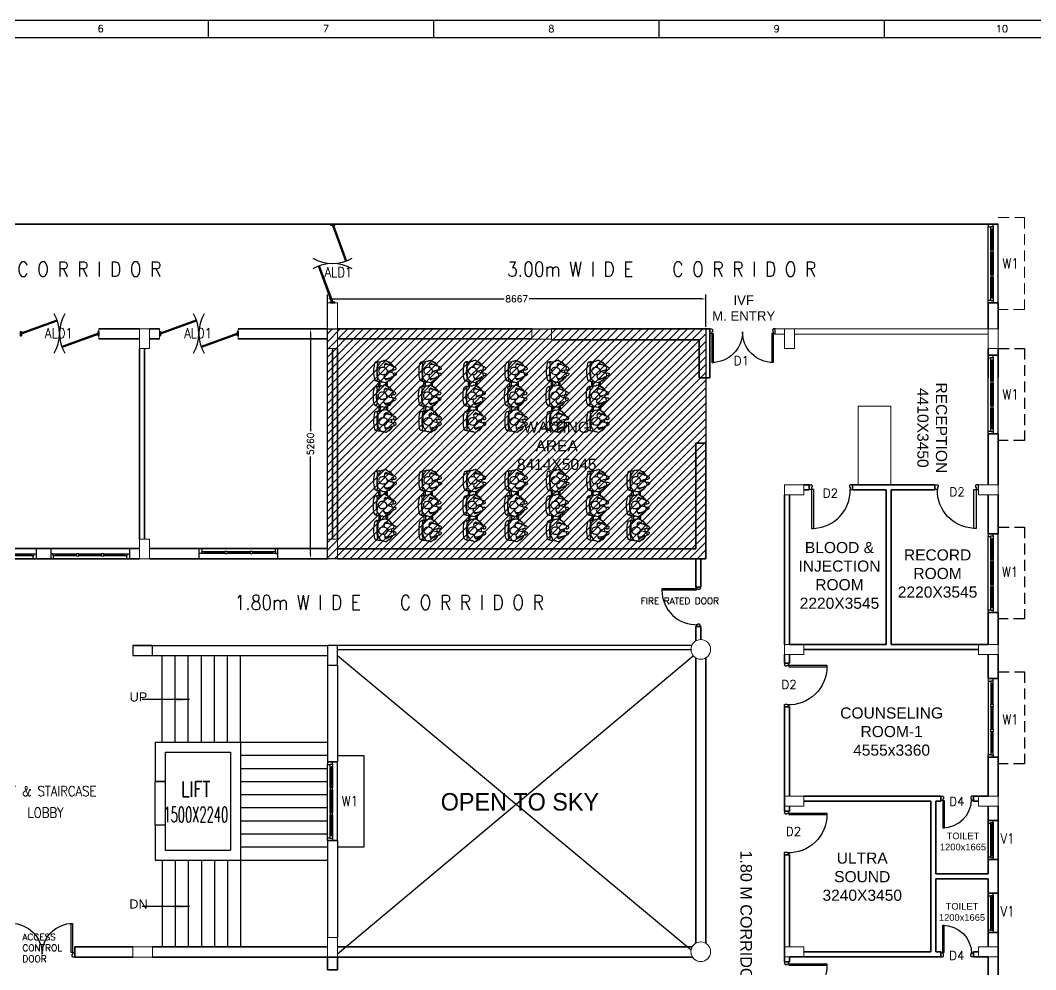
# Model space of a CAD drawing. Extents: x 2733443 to 3206532, y -1516114 to -1264405.
# Drawn here: x 2877319 to 2900583, y -1368420 to -1346682 of the extents above; entities that cross this region are included whole.
import ezdxf
from ezdxf.enums import TextEntityAlignment as Align

# ---------------------------------------------------------------- set-up
doc = ezdxf.new("R2010")
doc.units = 0
doc.header["$MEASUREMENT"] = 0
doc.linetypes.add('1', pattern=[0, 0, 0])
doc.linetypes.add('DASHED', pattern=[0.75, 0.5, -0.25])
doc.layers.get('0').update_dxf_attribs({"color": 250, "linetype": '1'})
for name, color, linetype in [('ALD1', 7, 'Continuous'), ('Chajja', 7, 'DASHED'), ('DADO', 10, '1'), ('DOOR', 40, 'Continuous'), ('FUR', 33, 'Continuous'), ('FURN', 31, 'Continuous'), ('Plan', 44, 'Continuous'), ('Railing', 34, '1'), ('stairscas', 7, 'Continuous'), ('TEXT', 5, '1'), ('TITLE', 7, 'Continuous'), ('V1', 7, 'Continuous'), ('Ventilator', 161, '1'), ('W1', 7, 'Continuous')]:
    doc.layers.add(name, color=color, linetype=linetype)
for name, color, linetype, lineweight in [('Column', 162, 'Continuous', 13), ('WALL', 7, '1', 35), ('windows', 4, 'Continuous', 0)]:
    doc.layers.add(name, color=color, linetype=linetype, lineweight=lineweight)
doc.styles.add('ARI', font='arial.ttf')
doc.styles.add('ARIAL', font='arial.ttf')
doc.styles.add('MSK', font='g13f12w.shx')
doc.styles.add('ROMANS', font='romans.shx')
doc.styles.add('RT', font='romant.shx')
doc.dimstyles.new('Measurements', dxfattribs={"dimscale": 0, "dimtxt": 150, "dimasz": 100, "dimexe": 100, "dimexo": 50, "dimgap": 25, "dimtad": 0, "dimdec": 0, "dimzin": 0, "dimdsep": 46, "dimtxsty": 'ROMANS', "dimcen": 10, "dimdle": 100, "dimclrd": 256, "dimclre": 256, "dimclrt": 5, "dimadec": 0, "dimazin": 0, "dimtfac": 1, "dimtdec": 0, "dimtofl": 0, "dimtmove": 1, "dimatfit": 3, "dimfxl": 1, "dimfrac": 2, "dimtolj": 1, "dimtzin": 0, "dimarcsym": 0})
doc.dimstyles.new('MM', dxfattribs={"dimscale": 0, "dimtxt": 230, "dimasz": 60, "dimexe": 100, "dimexo": 0.0625, "dimgap": 25, "dimtad": 0, "dimdec": 0, "dimzin": 0, "dimdsep": 46, "dimtxsty": 'ROMANS', "dimblk": 'OBLIQUE', "dimcen": 0.09, "dimdle": 100, "dimclrd": 5, "dimclre": 5, "dimclrt": 6, "dimadec": 0, "dimazin": 0, "dimtfac": 1, "dimtdec": 0, "dimtofl": 0, "dimtmove": 1, "dimatfit": 3, "dimfxl": 1, "dimfrac": 2, "dimtolj": 1, "dimtzin": 0, "dimarcsym": 0})

# ---------------------------------------------------------------- blocks, each defined once
blk = doc.blocks.new('21500')
at = {"layer": 'DOOR'}
for p, q in [((45, 100), (45, 770)), ((45, 770), (80, 770)), ((80, 100), (80, 770)), ((1420, 100), (1420, 770)), ((1455, 770), (1420, 770)), ((1455, 100), (1455, 770)), ((45, 100), (80, 100)), ((45, 0), (45, 2.5)), ((60, 15), (57.5, 15)), ((1455, 100), (1420, 100)), ((1440, 15), (1442.5, 15)), ((1455, 0), (1455, 2.5))]:
    blk.add_line(p, q, dxfattribs=at)
for points in [[(60, 65), (45, 65), (45, 100), (0, 100), (0, 0), (45, 0)], [(60, 15), (60, 65)], [(1440, 65), (1455, 65), (1455, 100), (1500, 100), (1500, 0), (1455, 0)], [(1440, 15), (1440, 65)]]:
    blk.add_lwpolyline(points, dxfattribs=at)
at = {"layer": 'DOOR', "color": 145}
for centre, start, end in [((45, 65), 0, 90), ((1455, 65), 90, 180)]:
    blk.add_arc(centre, 705, start, end, dxfattribs=at)
at = {"layer": 'DOOR'}
for centre, start, end in [((45, 15), 270, 0), ((1455, 15), 180, 270)]:
    blk.add_arc(centre, 12.5, start, end, dxfattribs=at)
blk = doc.blocks.new('6w')
at = {"layer": 'Plan'}
for p, q in [((-36, 9.2), (-36, 0)), ((36, 9.2), (36, 0))]:
    blk.add_line(p, q, dxfattribs=at)
at = {"layer": 'Plan', "color": 143}
for p, q in [((-36, 9.2), (36, 9.2)), ((-33.5, 2.5), (-12.5, 2.5)), ((-33.5, 0), (33.5, 0)), ((-31, 4), (-31.5, 4)), ((-31.5, 3.25), (-31.5, 4)), ((-31.5, 3.61), (-12.5, 3.61)), ((-31.5, 3.25), (-31, 3.25)), ((-31, 4.5), (-31, 4)), ((-31, 2.5), (-31, 3.25)), ((-10.5, 3.61), (10.5, 3.61)), ((-10.5, 2.5), (10.5, 2.5)), ((34, 4.5), (12.5, 4.5)), ((12.5, 3.61), (31.5, 3.61)), ((12.5, 2.5), (33.5, 2.5)), ((31, 4.5), (31, 4)), ((31, 4), (31.5, 4)), ((31.5, 3.25), (31, 3.25)), ((31, 2.5), (31, 3.25)), ((31.5, 4), (31.5, 3.25))]:
    blk.add_line(p, q, dxfattribs=at)
at = {"layer": 'Plan', "color": 40}
for p, q in [((-12.5, 2.5), (-12.5, 4.5)), ((-12.5, 4.5), (-10.5, 4.5)), ((-10.5, 2.5), (-12.5, 2.5)), ((-10.5, 2.5), (-10.5, 4.5)), ((10.5, 4.5), (12.5, 4.5)), ((10.5, 2.5), (10.5, 4.5)), ((12.5, 2.5), (10.5, 2.5)), ((12.5, 2.5), (12.5, 4.5))]:
    blk.add_line(p, q, dxfattribs=at)
for points in [[(-34, 4.5), (-36, 4.5), (-36, 0), (-33.5, 0), (-33.5, 2.5), (-34, 2.5), (-34, 4.5)], [(34, 4.5), (36, 4.5), (36, 0), (33.5, 0), (33.5, 2.5), (34, 2.5), (34, 4.5)]]:
    blk.add_lwpolyline(points, close=True, dxfattribs=at)
at = {"layer": 'Plan', "color": 143}
for points in [[(-12.5, 4.5), (-34, 4.5)], [(10.5, 4.5), (-10.5, 4.5)]]:
    blk.add_lwpolyline(points, dxfattribs=at)
blk = doc.blocks.new('Z$W@#5624')
at = {"layer": 'DOOR'}
for p, q in [((19, 470), (840, 769)), ((28, 446), (849, 745)), ((188, 518), (680, 697)), ((676, 709), (685, 685)), ((0, 400), (0, 499)), ((0, 499), (25, 499)), ((19, 470), (28, 446)), ((25, 400), (25, 499)), ((183, 529), (192, 506)), ((1798, 499), (1773, 499)), ((1773, 400), (1773, 499)), ((1798, 400), (1798, 499)), ((0, 400), (25, 400)), ((1770, 453), (949, 154)), ((1779, 429), (957, 130)), ((1610, 381), (1117, 202)), ((1614, 369), (1606, 393)), ((1779, 429), (1770, 453)), ((1798, 400), (1773, 400)), ((1113, 214), (1122, 190))]:
    blk.add_line(p, q, dxfattribs=at)
at = {"layer": 'DOOR', "color": 145}
for centre, start_param, end_param in [((0, 449), 2.617994, 3.665191), ((1798, 449), -0.523599, 0.523599)]:
    blk.add_ellipse(centre, major_axis=(-899, 0), ratio=1, start_param=start_param, end_param=end_param, dxfattribs=at)
blk = doc.blocks.new('A$C1BA14061')
at = {"layer": 'TITLE', "color": 7}
for p, q in [((0, 0), (203982, 0)), ((101948, -1290), (101948, 0)), ((118954, -1290), (118954, 0)), ((135959, -1290), (135959, 0)), ((152965, -1290), (152965, 0))]:
    blk.add_line(p, q, dxfattribs=at)
at = {"layer": 'TITLE'}
blk.add_line((1204, -1290), (202692, -1290), dxfattribs=at)
at = {"layer": 'TITLE', "color": 7, "style": 'ROMANS', "width": 1}
for s, height, p in [('6', 535, (93808, -626)), ('7', 535, (110813, -626)), ('8', 535, (127819, -626)), ('9', 535, (144825, -626)), ('10', 534.7, (161831, -626))]:
    blk.add_text(s, height=height, dxfattribs=at).set_placement(p, align=Align.MIDDLE)
blk = doc.blocks.new('A$C19B8274B')
at = {"layer": 'DOOR'}
for p, q in [((-45, 925), (-80, 925)), ((-80, 50), (-80, 925)), ((-45, 50), (-45, 925)), ((-45, 50), (-80, 50)), ((-955, -50), (-955, -47.5)), ((-940, -35), (-942.5, -35)), ((-60, -35), (-57.5, -35)), ((-45, -50), (-45, -47.5))]:
    blk.add_line(p, q, dxfattribs=at)
for points in [[(-940, 15), (-955, 15), (-955, 50), (-1000, 50), (-1000, -50), (-955, -50)], [(-940, -35), (-940, 15)], [(-60, 15), (-45, 15), (-45, 50), (0, 50), (0, -50), (-45, -50)], [(-60, -35), (-60, 15)]]:
    blk.add_lwpolyline(points, dxfattribs=at)
at = {"layer": 'DOOR', "color": 145}
blk.add_arc((-80, 50), 875, 90, 182.29244, dxfattribs=at)
at = {"layer": 'DOOR'}
for centre, start, end in [((-955, -35), 270, 0), ((-45, -35), 180, 270)]:
    blk.add_arc(centre, 12.5, start, end, dxfattribs=at)
blk = doc.blocks.new('_Oblique')
at = {"color": 0, "linetype": 'ByBlock', "lineweight": -2}
blk.add_line((-0.5, -0.5), (0.5, 0.5), dxfattribs=at)
blk = doc.blocks.new('750')
at = {"layer": 'DOOR'}
for p, q in [((-50, 705), (-47.5, 705)), ((-35, 690), (-35, 692.5)), ((-50, 45), (-47.5, 45)), ((-35, 60), (-35, 57.5)), ((50, 45), (50, 80)), ((50, 80), (675, 80)), ((50, 45), (675, 45)), ((675, 45), (675, 80))]:
    blk.add_line(p, q, dxfattribs=at)
for points in [[(15, 690), (15, 705), (50, 705), (50, 750), (-50, 750), (-50, 705)], [(-35, 690), (15, 690)], [(15, 60), (15, 45), (50, 45), (50, 0), (-50, 0), (-50, 45)], [(-35, 60), (15, 60)]]:
    blk.add_lwpolyline(points, dxfattribs=at)
for centre, start, end in [((-35, 705), 180, 270), ((-35, 45), 90, 180)]:
    blk.add_arc(centre, 12.5, start, end, dxfattribs=at)
at = {"layer": 'DOOR', "color": 145}
blk.add_arc((15, 45), 660, 0, 90, dxfattribs=at)
blk = doc.blocks.new('A$C7C0069F8')
at = {"layer": 'Plan'}
for p, q in [((230, 900), (0, 900)), ((0, 900), (0, 837)), ((112, 900), (0, 900)), ((0, 837), (62, 837)), ((62, 850), (112, 850)), ((62, 837), (62, 850)), ((112, 850), (112, 900)), ((112, 850), (112, 850)), ((0, 62), (62, 62)), ((0, 0), (0, 62)), ((62, 62), (62, 50)), ((62, 50), (112, 50)), ((112, 50), (112, 50)), ((112, 50), (112, 0)), ((230, 0), (0, 0)), ((112, 0), (0, 0))]:
    blk.add_line(p, q, dxfattribs=at)
at = {"layer": 'Plan', "color": 143}
for p, q in [((0, 62), (0, 837)), ((62, 62), (62, 837)), ((62, 800), (81, 800)), ((81, 812), (81, 800)), ((100, 812), (81, 812)), ((90, 87), (90, 812)), ((100, 800), (100, 812)), ((112, 800), (100, 800)), ((112, 850), (112, 50)), ((230, 0), (230, 900)), ((62, 100), (81, 100)), ((81, 87), (81, 100)), ((81, 87), (100, 87)), ((112, 100), (100, 100)), ((100, 100), (100, 87))]:
    blk.add_line(p, q, dxfattribs=at)
blk = doc.blocks.new('A$C718A0427')
at = {"layer": 'FURN', "color": 8}
for p, q in [((5, 278), (0, 248)), ((3, 235), (66, 144)), ((16, 299), (7, 285)), ((18, 330), (19, 309)), ((33, 419), (33, 357)), ((119, 419), (76, 385)), ((92, 261), (77, 249)), ((170, 271), (92, 261)), ((196, 434), (127, 423)), ((221, 433), (196, 434)), ((248, 438), (225, 433)), ((314, 425), (248, 438)), ((403, 426), (318, 425)), ((398, 279), (437, 249)), ((478, 363), (415, 421)), ((448, 144), (511, 235)), ((499, 334), (478, 363)), ((481, 423), (481, 359)), ((600, 403), (481, 403)), ((600, 370), (481, 370)), ((500, 302), (502, 322)), ((508, 282), (500, 302)), ((514, 248), (508, 282)), ((583, 235), (511, 235)), ((567, 258), (572, 292)), ((632, 155), (570, 245)), ((572, 292), (580, 312)), ((580, 312), (578, 332)), ((582, 344), (603, 373)), ((600, 433), (600, 369)), ((603, 373), (666, 431)), ((638, 238), (674, 160)), ((683, 289), (643, 259)), ((678, 436), (763, 435)), ((766, 435), (832, 448)), ((832, 448), (856, 443)), ((860, 443), (884, 444)), ((884, 444), (953, 433)), ((911, 281), (989, 271)), ((961, 429), (1004, 395)), ((1009, 238), (974, 160)), ((989, 271), (1004, 259)), ((1078, 245), (1015, 155)), ((1048, 429), (1048, 367)), ((1048, 403), (1167, 403)), ((1048, 370), (1167, 370)), ((1063, 340), (1062, 319)), ((1065, 309), (1073, 295)), ((1071, 235), (1137, 235)), ((1076, 288), (1081, 258)), ((1134, 248), (1139, 282)), ((1199, 144), (1137, 235)), ((1139, 282), (1147, 302)), ((1147, 302), (1145, 322)), ((1149, 334), (1170, 363)), ((1167, 423), (1167, 359)), ((1170, 363), (1233, 421)), ((1250, 279), (1210, 249)), ((1245, 426), (1329, 425)), ((1333, 425), (1399, 438)), ((1399, 438), (1422, 433)), ((1427, 433), (1451, 434)), ((1451, 434), (1520, 423)), ((1478, 271), (1556, 261)), ((1528, 419), (1571, 385)), ((1556, 261), (1571, 249)), ((1645, 235), (1582, 144)), ((1615, 419), (1615, 357)), ((1630, 330), (1629, 309)), ((1632, 299), (1640, 285)), ((1643, 278), (1648, 248)), ((66, 144), (83, 123)), ((71, 228), (107, 150)), ((83, 123), (91, 118)), ((93, 115), (93, 109)), ((97, 102), (127, 82)), ((107, 150), (112, 136)), ((112, 136), (114, 127)), ((120, 105), (127, 100)), ((123, 93), (120, 105)), ((132, 86), (123, 93)), ((131, 101), (127, 111)), ((127, 100), (130, 99)), ((130, 99), (131, 101)), ((225, 102), (289, 102)), ((384, 109), (380, 99)), ((390, 93), (382, 86)), ((384, 98), (389, 103)), ((387, 82), (417, 102)), ((389, 103), (394, 107)), ((393, 103), (390, 93)), ((407, 150), (402, 136)), ((442, 228), (407, 150)), ((420, 109), (421, 115)), ((423, 118), (431, 123)), ((431, 123), (448, 144)), ((599, 203), (489, 203)), ((650, 133), (632, 155)), ((658, 128), (650, 133)), ((660, 119), (660, 125)), ((694, 92), (664, 112)), ((674, 160), (679, 146)), ((692, 113), (686, 117)), ((687, 113), (690, 103)), ((690, 103), (699, 96)), ((697, 108), (692, 113)), ((696, 119), (701, 109)), ((856, 112), (792, 112)), ((949, 96), (957, 103)), ((950, 111), (954, 121)), ((951, 109), (950, 111)), ((954, 110), (951, 109)), ((961, 115), (954, 110)), ((984, 112), (954, 92)), ((957, 103), (961, 115)), ((969, 146), (967, 137)), ((974, 160), (969, 146)), ((988, 125), (987, 119)), ((998, 133), (990, 128)), ((1015, 155), (998, 133)), ((1049, 203), (1158, 203)), ((1217, 123), (1199, 144)), ((1205, 228), (1241, 150)), ((1225, 118), (1217, 123)), ((1227, 109), (1227, 115)), ((1261, 82), (1231, 102)), ((1241, 150), (1246, 136)), ((1259, 103), (1253, 107)), ((1254, 103), (1257, 93)), ((1257, 93), (1265, 86)), ((1264, 98), (1259, 103)), ((1263, 109), (1268, 99)), ((1423, 102), (1359, 102)), ((1516, 101), (1521, 111)), ((1518, 99), (1516, 101)), ((1516, 86), (1524, 93)), ((1521, 100), (1518, 99)), ((1528, 105), (1521, 100)), ((1551, 102), (1521, 82)), ((1524, 93), (1528, 105)), ((1536, 136), (1534, 127)), ((1541, 150), (1536, 136)), ((1576, 228), (1541, 150)), ((1555, 115), (1554, 109)), ((1565, 123), (1556, 118)), ((1582, 144), (1565, 123))]:
    blk.add_line(p, q, dxfattribs=at)
for points in [[(111, 138), (112, 153), (96, 222), (98, 260)], [(415, 266), (418, 222), (402, 153), (403, 138)], [(665, 276), (662, 232), (679, 163), (678, 148)], [(969, 148), (969, 163), (985, 232), (983, 270)], [(1232, 266), (1229, 222), (1246, 153), (1245, 138)], [(1536, 138), (1535, 153), (1552, 222), (1550, 260)]]:
    blk.add_lwpolyline(points, dxfattribs=at)
for points in [[(384, 82), (363, 59, -0.259848), (357, 57), (301, 66, -0.302547), (296, 71), (283, 128), (266, 180), (255, 193), (247, 180), (231, 128), (218, 71, -0.302547), (212, 66), (157, 57, -0.259848), (151, 59), (130, 82)], [(697, 92), (718, 69, 0.259848), (724, 67), (779, 76, 0.302547), (785, 81), (798, 138), (814, 190), (826, 203), (833, 190), (850, 138), (863, 81, 0.302547), (868, 76), (923, 67, 0.259848), (930, 69), (950, 92)], [(1264, 82), (1285, 59, 0.259848), (1291, 57), (1346, 66, 0.302547), (1352, 71), (1365, 128), (1381, 180), (1393, 193), (1400, 180), (1417, 128), (1430, 71, 0.302547), (1435, 66), (1490, 57, 0.259848), (1497, 59), (1517, 82)]]:
    blk.add_lwpolyline(points, format="xyb", dxfattribs=at)
for points in [[(306, 5, 0.28165), (326, 3, 0.281432), (363, 59, -0.259848), (357, 57), (301, 66, -0.302547), (296, 71, 0.254294)], [(775, 15, -0.28165), (755, 13, -0.281432), (718, 69, 0.259848), (724, 67), (779, 76, 0.302547), (785, 81, -0.254294)], [(1342, 5, -0.28165), (1322, 3, -0.281432), (1285, 59, 0.259848), (1291, 57), (1346, 66, 0.302547), (1352, 71, -0.254294)]]:
    blk.add_lwpolyline(points, format="xyb", close=True, dxfattribs=at)
for centre, radius, start, end in [((138, 419), 106, 151.0301, 180), ((82, 465), 36.6, 105.639, 285.639), ((239, -97), 620, 88.3753, 105.639), ((274, -97), 620, 74.361, 91.6247), ((432, 465), 36.6, 254.361, 74.361), ((375, 419), 106, 0, 28.9699), ((705, 429), 106, 151.0301, 180), ((649, 475), 36.6, 105.639, 285.639), ((806, -87), 620, 88.3753, 105.639), ((841, -87), 620, 74.361, 91.6247), ((999, 475), 36.6, 254.361, 74.361), ((942, 429), 106, 0, 28.9699), ((1272, 419), 106, 151.0301, 180), ((1216, 465), 36.6, 105.639, 285.639), ((1373, -97), 620, 88.3753, 105.639), ((1408, -97), 620, 74.361, 91.6247), ((1566, 465), 36.6, 254.361, 74.361), ((1509, 419), 106, 0, 28.9699), ((17, 245), 17.5, 170.8481, 214.7522), ((22, 276), 17.5, 148.0246, 170.8481), ((1, 308), 17.5, 328.0246, 2.8591), ((97, 303), 84.1, 104.4561, 161.4627), ((87, 235), 17.5, 127.6009, 204.4875), ((239, -97), 547, 88.1581, 105.639), ((130, 405), 17.5, 99.3001, 128.6806), ((275, 307), 111, 141.3111, 195.5429), ((268, 306), 105, 195.5429, 253.9718), ((247, 330), 75.4, 33.3122, 141.3111), ((222, 450), 17.5, 267.1355, 281.8973), ((257, 265), 62.5, 253.9718, 8.0509), ((274, -97), 547, 74.361, 91.8419), ((223, 314), 104, 337.1497, 33.3122), ((318, 442), 17.5, 258.8982, 270.8191), ((316, 448), 179, 271.1807, 291.4261), ((387, 265), 17.5, 52.3991, 111.4261), ((403, 408), 17.5, 47.3161, 90.8191), ((427, 235), 17.5, 335.5125, 52.3991), ((485, 324), 17.5, 354.2936, 36.1379), ((496, 245), 17.5, 325.2478, 9.1519), ((584, 255), 17.5, 170.8481, 214.7522), ((596, 334), 17.5, 143.8621, 185.7064), ((654, 245), 17.5, 127.6009, 204.4875), ((806, -87), 547, 88.1581, 105.639), ((678, 418), 17.5, 89.1809, 132.6839), ((693, 275), 17.5, 68.5739, 127.6009), ((765, 458), 179, 248.5739, 268.8193), ((857, 324), 104, 146.6878, 202.8503), ((824, 275), 62.5, 171.9491, 286.0282), ((763, 452), 17.5, 269.1809, 281.1018), ((834, 340), 75.4, 38.6889, 146.6878), ((841, -87), 547, 74.361, 91.8419), ((812, 316), 105, 286.0282, 344.4571), ((859, 460), 17.5, 258.1027, 272.8645), ((806, 317), 111, 344.4571, 38.6889), ((950, 416), 17.5, 51.3194, 80.6999), ((983, 313), 84.1, 18.5373, 75.5439), ((993, 245), 17.5, 335.5125, 52.3991), ((1079, 318), 17.5, 177.1409, 211.9754), ((1058, 286), 17.5, 9.1519, 31.9754), ((1063, 255), 17.5, 325.2478, 9.1519), ((1151, 245), 17.5, 170.8481, 214.7522), ((1163, 324), 17.5, 143.8621, 185.7064), ((1221, 235), 17.5, 127.6009, 204.4875), ((1373, -97), 547, 88.1581, 105.639), ((1245, 408), 17.5, 89.1809, 132.6839), ((1260, 265), 17.5, 68.5739, 127.6009), ((1332, 448), 179, 248.5739, 268.8193), ((1424, 314), 104, 146.6878, 202.8503), ((1391, 265), 62.5, 171.9491, 286.0282), ((1330, 442), 17.5, 269.1809, 281.1018), ((1401, 330), 75.4, 38.6889, 146.6878), ((1408, -97), 547, 74.361, 91.8419), ((1379, 306), 105, 286.0282, 344.4571), ((1426, 450), 17.5, 258.1027, 272.8645), ((1373, 307), 111, 344.4571, 38.6889), ((1517, 405), 17.5, 51.3194, 80.6999), ((1550, 303), 84.1, 18.5373, 75.5439), ((1560, 235), 17.5, 335.5125, 52.3991), ((1646, 308), 17.5, 177.1409, 211.9754), ((1625, 276), 17.5, 9.1519, 31.9754), ((1630, 245), 17.5, 325.2478, 9.1519), ((138, 208), 106, 190.1847, 244.5593), ((89, 115), 3.85, 3.5615, 58.3672), ((102, 109), 8.38, 183.5615, 235.7532), ((106, 108), 20.4, 6.9092, 68.3871), ((128, 86), 4.21, 251.3857, 341.4191), ((130, 85), 1.82, 341.4191, 51.447), ((220, 61), 70, 181.2733, 239.4641), ((190, 19), 19.3, 254.3632, 317.2828), ((157, 50), 64.2, 317.3296, 18.8978), ((384, 102), 5.12, 218.4181, 239.2946), ((382, 100), 2.26, 239.2946, 315.0334), ((383, 85), 1.82, 128.553, 198.5809), ((386, 86), 4.21, 198.5809, 288.6143), ((405, 107), 20.9, 103.9888, 173.5389), ((390, 105), 4.3, 322.4637, 18.4149), ((394, 133), 8.61, 315.435, 18.1784), ((412, 109), 8.38, 304.2468, 356.4385), ((375, 208), 106, 295.4407, 349.8153), ((425, 115), 3.85, 121.6328, 176.4385), ((705, 218), 106, 190.1847, 244.5593), ((656, 125), 3.85, 3.5615, 58.3672), ((669, 119), 8.38, 183.5615, 235.7532), ((687, 143), 8.61, 161.8216, 224.565), ((676, 117), 20.9, 6.4611, 76.0112), ((691, 115), 4.3, 161.5851, 217.5363), ((695, 96), 4.21, 251.3857, 341.4191), ((698, 110), 2.26, 224.9666, 300.7054), ((697, 95), 1.82, 341.4191, 51.447), ((697, 112), 5.12, 300.7054, 321.5819), ((924, 60), 64.2, 161.1022, 222.6704), ((891, 29), 19.3, 222.7172, 285.6368), ((860, 71), 70, 300.5359, 358.7267), ((950, 95), 1.82, 128.553, 198.5809), ((952, 96), 4.21, 198.5809, 288.6143), ((974, 118), 20.4, 111.6129, 173.0908), ((979, 119), 8.38, 304.2468, 356.4385), ((942, 218), 106, 295.4407, 349.8153), ((992, 125), 3.85, 121.6328, 176.4385), ((1272, 208), 106, 190.1847, 244.5593), ((1223, 115), 3.85, 3.5615, 58.3672), ((1235, 109), 8.38, 183.5615, 235.7532), ((1254, 133), 8.61, 161.8216, 224.565), ((1243, 107), 20.9, 6.4611, 76.0112), ((1257, 105), 4.3, 161.5851, 217.5363), ((1262, 86), 4.21, 251.3857, 341.4191), ((1265, 100), 2.26, 224.9666, 300.7054), ((1264, 85), 1.82, 341.4191, 51.447), ((1264, 102), 5.12, 300.7054, 321.5819), ((1491, 50), 64.2, 161.1022, 222.6704), ((1458, 19), 19.3, 222.7172, 285.6368), ((1427, 61), 70, 300.5359, 358.7267), ((1517, 85), 1.82, 128.553, 198.5809), ((1519, 86), 4.21, 198.5809, 288.6143), ((1541, 108), 20.4, 111.6129, 173.0908), ((1546, 109), 8.38, 304.2468, 356.4385), ((1509, 208), 106, 295.4407, 349.8153), ((1559, 115), 3.85, 121.6328, 176.4385)]:
    blk.add_arc(centre, radius, start, end, dxfattribs=at)
blk = doc.blocks.new('Z$W@#1841')
at = {"layer": 'DOOR', "color": 32}
for p, q in [((-306, -199), (-362, -199)), ((-362, -199), (-362, -310)), ((-306, -255), (-306, -199)), ((583, -255), (583, -199)), ((583, -199), (638, -199)), ((638, -199), (638, -310)), ((-362, -310), (-306, -310)), ((-291, -255), (-306, -255)), ((-306, -310), (-306, -307)), ((-291, -295), (-294, -295)), ((-291, -295), (-291, -255)), ((568, -295), (568, -255)), ((568, -255), (583, -255)), ((568, -295), (571, -295)), ((583, -310), (583, -307)), ((638, -310), (583, -310))]:
    blk.add_line(p, q, dxfattribs=at)
blk.add_lwpolyline([(527, 691), (527, -199), (583, -199), (583, 691)], close=True, dxfattribs=at)
at = {"layer": 'DOOR', "color": 145}
blk.add_arc((567, -182), 873, 92.6177, 181.1129, dxfattribs=at)
at = {"layer": 'DOOR', "color": 32}
for centre, start, end in [((-306, -295), 270, 0), ((583, -295), 180, 270)]:
    blk.add_arc(centre, 12.5, start, end, dxfattribs=at)
blk = doc.blocks.new('ddoor')
at = {"layer": 'DOOR', "lineweight": 25}
for p, q in [((50, 0), (-50, 0)), ((-50, 0), (-50, -45)), ((50, -45), (50, 0)), ((-50, -45), (-47, -45)), ((-35, -60), (-35, -57)), ((-35, -60), (15, -60)), ((15, -60), (15, -45)), ((15, -45), (50, -45)), ((50, -45), (720, -45)), ((50, -45), (50, -80)), ((50, -80), (720, -80)), ((-50, -1500), (-50, -1455)), ((-50, -1455), (-47, -1455)), ((50, -1500), (-50, -1500)), ((50, -1500), (-50, -1500)), ((-35, -1440), (-35, -1442)), ((-35, -1440), (15, -1440)), ((15, -1440), (15, -1455)), ((15, -1455), (50, -1455)), ((50, -1420), (720, -1420)), ((50, -1455), (50, -1420)), ((50, -1455), (720, -1455)), ((50, -1455), (50, -1500))]:
    blk.add_line(p, q, dxfattribs=at)
for centre, start, end in [((-35, -45), 180, 270), ((-35, -1455), 90, 180)]:
    blk.add_arc(centre, 12.5, start, end, dxfattribs=at)
at = {"layer": 'DOOR', "color": 146, "lineweight": 25, "true_color": 0x105689}
for centre, start, end in [((15, -45), 270, 0), ((15, -1455), 0, 90)]:
    blk.add_arc(centre, 705, start, end, dxfattribs=at)
blk = doc.blocks.new('*D175')
at = {"layer": 'DADO', "lineweight": -2, "transparency": 16777216}
for p, q in [((2884358, -1353700), (2884358, -1352961)), ((2893024, -1353700), (2893024, -1352961)), ((2884458, -1353061), (2888402, -1353061)), ((2892924, -1353061), (2888980, -1353061))]:
    blk.add_line(p, q, dxfattribs=at)
at = {"layer": 'DADO', "transparency": 16777216}
for points in [[(2884458, -1353044), (2884458, -1353078), (2884358, -1353061)], [(2892924, -1353044), (2892924, -1353078), (2893024, -1353061)]]:
    blk.add_solid(points, dxfattribs=at)
at = {"layer": 'Defpoints', "color": 0, "transparency": 16777216}
for p in [(2893024, -1353061), (2884358, -1353750), (2893024, -1353750)]:
    blk.add_point(p, dxfattribs=at)
at = {"layer": 'DADO', "color": 5, "transparency": 16777216, "insert": (2888691, -1353061), "char_height": 150, "attachment_point": 5, "style": 'ROMANS'}
blk.add_mtext('\\A1;8667', dxfattribs=at)
blk = doc.blocks.new('*D176')
at = {"layer": 'DADO', "lineweight": -2, "transparency": 16777216}
for p, q in [((2884308, -1353750), (2883869, -1353750)), ((2883969, -1353850), (2883969, -1356090)), ((2883969, -1358910), (2883969, -1356669)), ((2884308, -1359010), (2883869, -1359010))]:
    blk.add_line(p, q, dxfattribs=at)
at = {"layer": 'DADO', "transparency": 16777216}
for points in [[(2883953, -1353850), (2883986, -1353850), (2883969, -1353750)], [(2883953, -1358910), (2883986, -1358910), (2883969, -1359010)]]:
    blk.add_solid(points, dxfattribs=at)
at = {"layer": 'Defpoints', "color": 0, "transparency": 16777216}
for p in [(2884358, -1353750), (2883969, -1359010), (2884358, -1359010)]:
    blk.add_point(p, dxfattribs=at)
at = {"layer": 'DADO', "color": 5, "transparency": 16777216, "insert": (2883969, -1356380), "char_height": 150, "attachment_point": 5, "rotation": 90, "style": 'ROMANS'}
blk.add_mtext('\\A1;5260', dxfattribs=at)

msp = doc.modelspace()

# ---------------------------------------------------------------- hatches: boundary and pattern name
at = {"layer": 'DADO', "transparency": 33554559}
h = msp.add_hatch(dxfattribs=at)
h.set_pattern_fill('ANSI31', scale=1000)
h.paths.add_polyline_path([(2884357.8086, -1353749.7761), (2893024.4852, -1353749.7761), (2893024.4852, -1359009.7761), (2884357.8086, -1359009.7761)])
h.paths.add_polyline_path([(2863474.4852, -1353749.7761), (2875649.4852, -1353749.7761), (2875649.4852, -1359009.7761), (2865504.4852, -1359009.7761), (2865504.4852, -1361224.7761), (2863474.4852, -1361224.7761)])

# ---------------------------------------------------------------- linework, layer by layer
at = {"layer": 'Chajja', "color": 251, "linetype": 'DASHED', "lineweight": 5, "ltscale": 500}
msp.add_lwpolyline([(2899724.401, -1351199.7761), (2900324.4011, -1351199.7761), (2900324.4011, -1353299.7761), (2899724.401, -1353299.7761)], dxfattribs=at)
at = {"layer": 'Chajja', "linetype": 'DASHED', "ltscale": 500}
for points in [[(2899724.401, -1354199.7761), (2900324.4011, -1354199.7761), (2900324.4011, -1356299.7761), (2899724.401, -1356299.7761)], [(2899724.4011, -1358289.3548), (2900324.4012, -1358289.3548), (2900324.4012, -1360389.3549), (2899724.4011, -1360389.3549)], [(2899724.4011, -1361602.9387), (2900324.4012, -1361602.9387), (2900324.4012, -1363702.9387), (2899724.4011, -1363702.9387)]]:
    msp.add_lwpolyline(points, dxfattribs=at)
at = {"layer": 'Column'}
for points in [[(2880279.4852, -1354199.7761), (2880049.4852, -1354199.7761), (2880049.4852, -1353749.7761), (2880279.4852, -1353749.7761)], [(2889039.4011, -1353749.7761), (2889039.4011, -1353979.7761), (2889489.4011, -1353979.7761), (2889489.4011, -1353749.7761)], [(2895054.4852, -1353749.7761), (2894824.4852, -1353749.7761), (2894824.4852, -1354199.7761), (2895054.4852, -1354199.7761)], [(2899724.4011, -1353749.7761), (2899494.4011, -1353749.7761), (2899494.4011, -1354199.7761), (2899724.4011, -1354199.7761)], [(2895274.4852, -1357544.7761), (2895274.4852, -1357314.7761), (2894824.4852, -1357314.7761), (2894824.4852, -1357544.7761)], [(2899724.4011, -1357544.7761), (2899724.4011, -1357314.7761), (2899274.4011, -1357314.7761), (2899274.4011, -1357544.7761)], [(2880049.4852, -1359009.7761), (2880279.4852, -1359009.7761), (2880279.4852, -1358559.7761), (2880049.4852, -1358559.7761)], [(2884357.8086, -1359009.7761), (2884587.8086, -1359009.7761), (2884587.8086, -1358559.7761), (2884357.8086, -1358559.7761)], [(2895274.4852, -1361202.2761), (2895274.4852, -1360972.2761), (2894824.4852, -1360972.2761), (2894824.4852, -1361202.2761)], [(2899724.4011, -1361202.2761), (2899724.4011, -1360972.2761), (2899274.4011, -1360972.2761), (2899274.4011, -1361202.2761)], [(2895274.4852, -1364444.7761), (2895274.4852, -1364674.7761), (2894824.4852, -1364674.7761), (2894824.4852, -1364444.7761)], [(2899724.4011, -1364444.7761), (2899724.4011, -1364674.7761), (2899274.4011, -1364674.7761), (2899274.4011, -1364444.7761)], [(2884587.8086, -1367679.7761), (2884357.8086, -1367679.7761), (2884357.8086, -1368129.7761), (2884587.8086, -1368129.7761)], [(2895274.4852, -1368124.7761), (2895274.4852, -1367894.7761), (2894824.4852, -1367894.7761), (2894824.4852, -1368124.7761)], [(2899724.4011, -1368124.7761), (2899724.4011, -1367894.7761), (2899274.4011, -1367894.7761), (2899274.4011, -1368124.7761)], [(2879894.7069, -1367899.7761), (2879894.7069, -1368129.7761), (2880344.7069, -1368129.7761), (2880344.7069, -1367899.7761)]]:
    msp.add_lwpolyline(points, close=True, dxfattribs=at)
msp.add_lwpolyline([(2884587.8086, -1354199.7761), (2884587.8086, -1353749.7761), (2884357.8086, -1353749.7761), (2884357.8086, -1354199.7761), (2884587.8086, -1354199.7761)], dxfattribs=at)
at = {"layer": 'Column', "color": 3}
for centre in [(2892909.4852, -1361087.2761), (2892909.4852, -1368009.7761)]:
    msp.add_circle(centre, 225, dxfattribs=at)
at = {"layer": 'DADO', "color": 240, "true_color": 0xed1f24}
msp.add_lwpolyline([(2884357.8086, -1353749.7761), (2893116.9852, -1353749.7761)], dxfattribs=at)
msp.add_lwpolyline([(2884357.8086, -1353749.7761), (2893024.4852, -1353749.7761), (2893024.4852, -1359009.7761), (2884357.8086, -1359009.7761)], close=True, dxfattribs=at)
at = {"layer": 'FUR', "lineweight": 0, "ltscale": 15}
for p, q in [((2897264.4852, -1355513.4063), (2896514.4852, -1355513.4063)), ((2896514.4852, -1355513.4063), (2896514.4852, -1357314.7761)), ((2897264.4852, -1357314.7761), (2897264.4852, -1355513.4063)), ((2896514.4852, -1357314.7761), (2897264.4852, -1357314.7761))]:
    msp.add_line(p, q, dxfattribs=at)
at = {"layer": 'Railing', "color": 251, "lineweight": 5}
msp.add_line((2892794.4852, -1353749.7761), (2889489.4011, -1353749.7761), dxfattribs=at)
at = {"layer": 'stairscas', "color": 251, "ltscale": 500}
for p, q in [((2879894.7069, -1360994.7761), (2884357.8086, -1360994.7761)), ((2892704.3785, -1360994.7761), (2884587.8086, -1360994.7761)), ((2892704.3785, -1361094.7761), (2884587.8086, -1361094.7761)), ((2879894.7069, -1361224.7761), (2884357.8086, -1361224.7761)), ((2880567.8086, -1363209.7761), (2880567.8086, -1361224.7761)), ((2880867.8086, -1363209.7761), (2880867.8086, -1361224.7761)), ((2881167.8086, -1363209.7761), (2881167.8086, -1361224.7761)), ((2881467.8086, -1363209.7761), (2881467.8086, -1361224.7761)), ((2881767.8086, -1363209.7761), (2881767.8086, -1361224.7761)), ((2882067.8086, -1363209.7761), (2882067.8086, -1361224.7761)), ((2882367.8086, -1363209.7761), (2882367.8086, -1361224.7761)), ((2884587.8086, -1361224.7761), (2892689.2622, -1367963.6584)), ((2884587.8086, -1368054.7761), (2892735.4869, -1361229.9281)), ((2884357.8086, -1361444.7761), (2884357.8086, -1363662.2761)), ((2884587.8086, -1361444.7761), (2884587.8086, -1363662.2761)), ((2880407.8086, -1363209.7761), (2880407.8086, -1364114.3082)), ((2880407.8086, -1363209.7761), (2882367.8086, -1363209.7761)), ((2882367.8086, -1363209.7761), (2884357.8086, -1363209.7761)), ((2882367.8086, -1363209.7761), (2882367.8086, -1365909.7761)), ((2880637.8086, -1363439.7761), (2880637.8086, -1364114.3082)), ((2880637.8086, -1363439.7761), (2882137.8086, -1363439.7761)), ((2882137.8086, -1363439.7761), (2882137.8086, -1365679.7761)), ((2882367.8086, -1363509.7761), (2884357.8086, -1363509.7761)), ((2884357.8086, -1363662.2761), (2884587.8086, -1363662.2761)), ((2882367.8086, -1363809.7761), (2884357.8086, -1363809.7761)), ((2880637.8086, -1364114.3082), (2880407.8086, -1364114.3082)), ((2882367.8086, -1364109.7761), (2884357.8086, -1364109.7761)), ((2882367.8086, -1364409.7761), (2884357.8086, -1364409.7761)), ((2882367.8086, -1364709.7761), (2884357.8086, -1364709.7761)), ((2882367.8086, -1365009.7761), (2884357.8086, -1365009.7761)), ((2880637.8086, -1365114.3082), (2880407.8086, -1365114.3082)), ((2880407.8086, -1365114.3082), (2880407.8086, -1365909.7761)), ((2880637.8086, -1365114.3082), (2880637.8086, -1365679.7761)), ((2882367.8086, -1365309.7761), (2884357.8086, -1365309.7761)), ((2884357.8086, -1365462.2761), (2884357.8086, -1367679.7761)), ((2884357.8086, -1365462.2761), (2884587.8086, -1365462.2761)), ((2884587.8086, -1365462.2761), (2884587.8086, -1367679.7761)), ((2880637.8086, -1365679.7761), (2882137.8086, -1365679.7761)), ((2882367.8086, -1365609.7761), (2884357.8086, -1365609.7761)), ((2880407.8086, -1365909.7761), (2882367.8086, -1365909.7761)), ((2880567.8086, -1365909.7761), (2880567.8086, -1367899.7761)), ((2880867.8086, -1365909.7761), (2880867.8086, -1367899.7761)), ((2881167.8086, -1365909.7761), (2881167.8086, -1367899.7761)), ((2881467.8086, -1365909.7761), (2881467.8086, -1367899.7761)), ((2881767.8086, -1365909.7761), (2881767.8086, -1367899.7761)), ((2882067.8086, -1365909.7761), (2882067.8086, -1367899.7761)), ((2882367.8086, -1365909.7761), (2884357.8086, -1365909.7761)), ((2882367.8086, -1365909.7761), (2882367.8086, -1367899.7761))]:
    msp.add_line(p, q, dxfattribs=at)
for points in [[(2879894.7069, -1360994.7761), (2879894.7069, -1361224.7761), (2880344.7069, -1361224.7761), (2880344.7069, -1360994.7761)], [(2884587.8086, -1360994.7761), (2884357.8086, -1360994.7761), (2884357.8086, -1361444.7761), (2884587.8086, -1361444.7761)], [(2880407.8086, -1364114.3082), (2880637.8086, -1364114.3082), (2880637.8086, -1365114.3082), (2880407.8086, -1365114.3082)]]:
    msp.add_lwpolyline(points, close=True, dxfattribs=at)
msp.add_lwpolyline([(2884587.8085, -1363512.2761), (2885187.8086, -1363512.2761), (2885187.8086, -1365612.2761), (2884587.8085, -1365612.2761)], dxfattribs=at)
at = {"layer": 'WALL', "color": 251}
msp.add_line((2899724.4011, -1351349.7761), (2853566.9852, -1351349.7761), dxfattribs=at)
at = {"layer": 'WALL', "color": 251, "lineweight": 5}
for p, q in [((2884357.8086, -1353149.7761), (2884587.8086, -1353149.7761)), ((2884357.8086, -1353749.7761), (2884357.8086, -1353149.7761)), ((2884587.8086, -1353749.7761), (2884587.8086, -1353149.7761)), ((2879119.4651, -1353749.7761), (2879119.4651, -1353979.7761)), ((2880509.7767, -1353749.7761), (2880279.4852, -1353749.7761)), ((2880509.7767, -1353749.7761), (2880279.4852, -1353749.7761)), ((2880509.7767, -1353749.7761), (2880509.7767, -1353979.7761)), ((2880509.7767, -1353749.7761), (2880509.7767, -1353979.7761)), ((2882309.7767, -1353749.7761), (2884357.8086, -1353749.7761)), ((2882309.7767, -1353749.7761), (2882309.7767, -1353979.7761)), ((2882309.7767, -1353749.7761), (2882309.7767, -1353979.7761)), ((2880279.4852, -1353979.7761), (2880509.7767, -1353979.7761)), ((2880279.4852, -1353979.7761), (2880509.7767, -1353979.7761)), ((2880279.4852, -1353979.7761), (2880509.7767, -1353979.7761)), ((2880279.4852, -1353979.7761), (2880509.7767, -1353979.7761)), ((2880509.7767, -1353974.7761), (2880509.7767, -1353979.7761)), ((2882309.7767, -1353974.7761), (2882309.7767, -1353979.7761)), ((2882309.7767, -1353979.7761), (2884357.8086, -1353979.7761))]:
    msp.add_line(p, q, dxfattribs=at)
at = {"layer": 'WALL'}
for p, q in [((2899494.4011, -1353149.7761), (2899724.4011, -1353149.7761)), ((2899494.4011, -1353149.7761), (2899494.4011, -1353749.7761)), ((2899724.4011, -1353149.7761), (2899724.4011, -1353749.7761)), ((2879119.4651, -1353749.7761), (2880049.4852, -1353749.7761)), ((2880279.4852, -1353749.7761), (2880509.7767, -1353749.7761)), ((2882309.7767, -1353749.7761), (2884357.8086, -1353749.7761)), ((2884587.8086, -1353749.7761), (2889039.4011, -1353749.7761)), ((2889489.4011, -1353749.7761), (2892794.4852, -1353749.7761)), ((2892794.4852, -1353749.7761), (2893116.9852, -1353749.7761)), ((2893116.9852, -1353749.7761), (2893116.9852, -1353864.7761)), ((2893116.9852, -1353864.7761), (2893116.9852, -1354864.7761)), ((2879119.4651, -1353977.0839), (2880049.4852, -1353974.7761)), ((2880279.4852, -1353974.7761), (2880509.7767, -1353974.7761)), ((2882309.7767, -1353974.7761), (2884357.8086, -1353974.7761)), ((2884587.8086, -1353974.7761), (2886679.4852, -1353974.7761)), ((2886679.4852, -1353974.7761), (2889039.4011, -1353974.7761)), ((2892871.9852, -1353994.7761), (2889489.4011, -1353994.7761)), ((2892871.9852, -1354864.7761), (2892871.9852, -1353994.7761)), ((2880049.4852, -1354199.7761), (2880049.4852, -1358559.7761)), ((2880164.4852, -1354199.7761), (2880164.4852, -1356474.7765)), ((2884472.8086, -1354199.7761), (2884472.8086, -1356474.7765)), ((2884587.8086, -1354199.7761), (2884587.8086, -1358559.7761)), ((2899494.4011, -1354199.7761), (2899494.4011, -1354857.2761)), ((2899494.4011, -1354349.7761), (2899724.4011, -1354349.7761)), ((2899724.4011, -1354199.7761), (2899724.4011, -1354857.2761)), ((2893116.9852, -1354864.7761), (2892871.9852, -1354864.7761)), ((2899494.4011, -1356149.7761), (2899724.4011, -1356149.7761)), ((2899494.4011, -1356149.7761), (2899494.4012, -1357314.7761)), ((2899724.4011, -1356149.7761), (2899724.4012, -1357314.7761)), ((2880164.4852, -1356474.7765), (2880164.4852, -1358559.7761)), ((2884472.8086, -1356474.7765), (2884472.8086, -1358559.7761)), ((2892794.4852, -1356364.7761), (2892794.4852, -1358780.4916)), ((2892794.4852, -1356364.7761), (2893024.4852, -1356364.7761)), ((2893024.4852, -1356364.7761), (2893024.4852, -1359009.7761)), ((2895274.4852, -1357314.7761), (2895389.4852, -1357314.7761)), ((2895389.4852, -1357314.7761), (2895389.4852, -1357429.7761)), ((2896389.4852, -1357314.7761), (2898274.4011, -1357314.7761)), ((2896389.4852, -1357314.7761), (2896389.4852, -1357429.7761)), ((2898274.4011, -1357429.7761), (2898274.4011, -1357314.7761)), ((2894824.4852, -1360972.2761), (2894824.4852, -1357544.7761)), ((2894939.4852, -1360972.2761), (2894939.4852, -1357544.7761)), ((2895275.2099, -1357429.7761), (2895389.4852, -1357429.7761)), ((2896389.4852, -1357429.7761), (2897159.4852, -1357429.7761)), ((2897159.4852, -1360972.2761), (2897159.4852, -1357429.7761)), ((2897274.4852, -1357429.7761), (2898274.4011, -1357429.7761)), ((2897274.4852, -1360972.2761), (2897274.4852, -1357429.7761)), ((2899494.4011, -1357544.7761), (2899494.4011, -1358439.3549)), ((2899724.4011, -1357544.7761), (2899724.4011, -1358439.3549)), ((2899494.4011, -1358439.3549), (2899724.4011, -1358439.3549)), ((2875799.4852, -1358779.7761), (2878034.4852, -1358779.7761)), ((2878034.4852, -1358779.7761), (2880049.4852, -1358779.7761)), ((2880279.4852, -1358779.7761), (2881568.6469, -1358779.7761)), ((2881419.6469, -1358779.7761), (2882819.6469, -1358779.7761)), ((2882819.6469, -1358779.7761), (2884357.8086, -1358779.7761)), ((2884587.8086, -1358780.4916), (2886679.4852, -1358780.4916)), ((2886679.4852, -1358780.4916), (2892794.4852, -1358780.4916)), ((2875799.4852, -1359009.7761), (2880049.4852, -1359009.7761)), ((2880279.4852, -1359009.7761), (2882819.6469, -1359009.7761)), ((2882819.6469, -1359009.7761), (2884357.8086, -1359009.7761)), ((2884587.8086, -1359009.7761), (2893024.4852, -1359009.7761)), ((2892794.4852, -1359009.7761), (2892794.4852, -1359661.7761)), ((2892909.4852, -1359661.7761), (2892909.4852, -1359009.7761)), ((2892794.4852, -1359661.7761), (2892909.4852, -1359661.7761)), ((2899494.4011, -1360239.3549), (2899724.4011, -1360239.3549)), ((2899494.4011, -1360239.3549), (2899494.4011, -1360972.2761)), ((2899724.4011, -1360239.3549), (2899724.4011, -1360972.2761)), ((2892794.4852, -1360561.7761), (2892909.4852, -1360561.7761)), ((2892794.4852, -1360561.7761), (2892794.4852, -1360893.8853)), ((2892909.4852, -1360862.2761), (2892909.4852, -1360561.7761)), ((2894939.4852, -1360972.2761), (2897159.4852, -1360972.2761)), ((2895274.4852, -1361087.2761), (2899274.4011, -1361087.2761)), ((2897274.4852, -1360972.2761), (2899494.4011, -1360972.2761)), ((2892794.4852, -1361280.6669), (2892794.4852, -1367816.3853)), ((2893024.4852, -1361280.6669), (2893024.4852, -1367816.3853)), ((2894824.4852, -1361202.2761), (2894824.4852, -1361402.0074)), ((2894939.4852, -1361402.0074), (2894939.4852, -1361202.2761)), ((2899494.4011, -1361202.2761), (2899494.4011, -1361752.9387)), ((2899724.4011, -1361202.2761), (2899724.4011, -1361752.9387)), ((2899724.4011, -1361752.9387), (2899494.4011, -1361752.9387)), ((2894824.4852, -1362402.0074), (2894824.4852, -1364789.5074)), ((2894939.4852, -1362402.0074), (2894939.4852, -1364444.7761)), ((2899724.4011, -1363552.9387), (2899494.4011, -1363552.9387)), ((2899494.4011, -1363552.9387), (2899494.4011, -1364444.7761)), ((2899724.4011, -1363552.9387), (2899724.4011, -1364444.7761)), ((2895274.4852, -1364444.7761), (2898179.4011, -1364444.7761)), ((2895274.4852, -1364559.7761), (2898179.4011, -1364559.7761)), ((2898179.4011, -1364444.7761), (2898409.4011, -1364444.7761)), ((2898179.4011, -1364559.7761), (2898179.4011, -1368009.7761)), ((2898294.4011, -1364559.7761), (2898409.4011, -1364559.7761)), ((2898294.4011, -1364559.7761), (2898294.4011, -1366227.2761)), ((2898409.4011, -1364446.6066), (2898409.4011, -1364561.6066)), ((2899159.4011, -1364444.7761), (2899494.4011, -1364444.7761)), ((2899159.4011, -1364446.6066), (2899159.4011, -1364561.6066)), ((2899159.4011, -1364559.7761), (2899274.4011, -1364559.7761)), ((2894939.4852, -1364674.7761), (2894939.4852, -1364789.5074)), ((2899494.4011, -1364674.7761), (2899494.4011, -1366227.2761)), ((2899724.4011, -1364674.7761), (2899724.4011, -1369104.4298)), ((2899724.4011, -1365001.0261), (2899494.4011, -1365001.0261)), ((2894824.4852, -1365789.5074), (2894824.4852, -1368239.5074)), ((2894939.4852, -1365789.5074), (2894939.4852, -1367894.7761)), ((2899724.4011, -1365901.0261), (2899494.4011, -1365901.0261)), ((2898294.4011, -1366227.2761), (2899494.4011, -1366227.2761)), ((2898294.4011, -1366342.2761), (2898294.4011, -1368009.7761)), ((2898294.4011, -1366342.2761), (2899494.4011, -1366342.2761)), ((2899494.4011, -1366342.2761), (2899494.4011, -1367894.7761)), ((2899724.4011, -1366668.5261), (2899494.4011, -1366668.5261)), ((2899724.4011, -1367568.5261), (2899494.4011, -1367568.5261)), ((2878567.8555, -1367899.7761), (2879894.7069, -1367899.7761)), ((2878567.8555, -1368129.7761), (2878567.8555, -1367899.7761)), ((2878567.8555, -1368129.7761), (2879894.7069, -1368129.7761)), ((2880344.7069, -1367899.7761), (2884357.8086, -1367899.7761)), ((2880344.7069, -1368129.7761), (2892719.1565, -1368129.7761)), ((2884357.8086, -1368420.1045), (2884357.8086, -1368129.7761)), ((2884587.8086, -1367899.7761), (2892713.2073, -1367899.7761)), ((2894939.4852, -1368124.7761), (2898179.4011, -1368124.7761)), ((2894939.4852, -1368124.7761), (2894939.4852, -1368239.5074)), ((2895274.4852, -1368009.7761), (2898179.4011, -1368009.7761)), ((2898179.4011, -1368124.7761), (2898409.4011, -1368124.7761)), ((2898294.4011, -1368009.7761), (2898409.4011, -1368009.7761)), ((2898409.4011, -1368124.7761), (2898409.4011, -1368009.7761)), ((2899159.4011, -1368009.7761), (2899274.4011, -1368009.7761)), ((2899159.4011, -1368124.7761), (2899159.4011, -1368009.7761)), ((2899159.4011, -1368124.7761), (2899494.4011, -1368124.7761)), ((2884587.8086, -1368420.1045), (2884587.8086, -1368134.6009)), ((2884357.8086, -1368420.1045), (2884587.8086, -1368420.1045))]:
    msp.add_line(p, q, dxfattribs=at)
at = {"layer": 'WALL', "lineweight": 5}
for p, q in [((2899494.4011, -1353749.7761), (2894616.9852, -1353749.7761)), ((2894616.9852, -1353749.7761), (2894616.9852, -1353864.7761)), ((2894824.4852, -1353864.7761), (2894616.9852, -1353864.7761)), ((2899494.4011, -1353864.7761), (2895054.4852, -1353864.7761))]:
    msp.add_line(p, q, dxfattribs=at)
at = {"layer": 'WALL', "linetype": 'ByBlock'}
for p, q in [((2894824.4852, -1361402.0074), (2894939.4852, -1361402.0074)), ((2894939.4852, -1362402.0074), (2894824.4852, -1362402.0074)), ((2894824.4852, -1364789.5074), (2894939.4852, -1364789.5074)), ((2894939.4852, -1365789.5074), (2894824.4852, -1365789.5074)), ((2894824.4852, -1368239.5074), (2894939.4852, -1368239.5074)), ((2884357.8086, -1368420.1045), (2884587.8086, -1368420.1045))]:
    msp.add_line(p, q, dxfattribs=at)
at = {"layer": 'WALL'}
msp.add_lwpolyline([(2899494.4011, -1368124.7761), (2899494.4011, -1369104.4298), (2899724.4011, -1369104.4298)], dxfattribs=at)

# ---------------------------------------------------------------- block references
at = {"layer": 'DOOR', "color": 251, "linetype": 'Continuous', "lineweight": 5, "xscale": 1.001247151754797, "yscale": 1.001247151754797, "zscale": 1.001247151754797}
for p, rotation in [((2884022.8086, -1351349.7761), 270), ((2879119.4651, -1353406.2634), 180), ((2882309.7767, -1353406.2634), 180)]:
    msp.add_blockref('Z$W@#5624', p, dxfattribs=dict(at, rotation=rotation))
at = {"layer": 'DOOR', "linetype": 'Continuous', "xscale": -1}
for name, p, rotation in [('21500', (2893116.9852, -1353749.7761), 180), ('Z$W@#1841', (2898636.0096, -1357624.6884), 180), ('A$C19B8274B', (2894874.4852, -1361402.0074), 269.9999999999842), ('A$C19B8274B', (2894874.4852, -1364789.5074), 269.9999999999842), ('A$C19B8274B', (2894874.4852, -1368239.5074), 269.9999999999842)]:
    msp.add_blockref(name, p, dxfattribs=dict(at, rotation=rotation))
at = {"layer": 'DOOR', "linetype": 'Continuous', "rotation": 180}
msp.add_blockref('Z$W@#1841', (2896027.8767, -1357624.6884), dxfattribs=at)
at = {"layer": 'DOOR', "linetype": 'Continuous', "xscale": 0.8999999999999999, "yscale": 0.8999999999999999, "zscale": 0.8999999999999999, "rotation": 90}
msp.add_blockref('A$C19B8274B', (2892851.9852, -1359661.7761), dxfattribs=at)
at = {"layer": 'DOOR', "rotation": 270}
msp.add_blockref('750', (2898409.4011, -1364494.7761), dxfattribs=at)
at = {"layer": 'DOOR', "xscale": -1, "rotation": 270}
msp.add_blockref('750', (2898409.4011, -1368074.7761), dxfattribs=at)
at = {"layer": 'FURN', "color": 251, "lineweight": 5, "rotation": 89.99999999999999}
for p in [(2885934.5644, -1356113.1508), (2886969.2278, -1356113.1508), (2887987.9736, -1356113.1508), (2888939.9736, -1356113.1508), (2889889.9736, -1356113.1508), (2890814.9736, -1356113.1508), (2885934.5644, -1358615.4234), (2886969.2278, -1358615.4234), (2887987.9736, -1358615.4234), (2888939.9736, -1358615.4234), (2889889.9736, -1358615.4234), (2890814.9736, -1358615.4234), (2891734.8054, -1358615.4234)]:
    msp.add_blockref('A$C718A0427', p, dxfattribs=at)
at = {"layer": 'stairscas', "color": 251, "ltscale": 500, "xscale": -25, "yscale": 25, "zscale": 24.99999999999242, "rotation": 270}
msp.add_blockref('6w', (2884357.8086, -1364562.2761), dxfattribs=at)
at = {"layer": 'TITLE', "xscale": 0.3035552556082519, "yscale": 0.3035553943041123, "zscale": 0.3035553665695551}
msp.add_blockref('A$C1BA14061', (2850682.8944, -1346681.9547), dxfattribs=at)
at = {"layer": 'Ventilator'}
for p in [(2899494.4016, -1365901.0261), (2899494.4016, -1367568.5261)]:
    msp.add_blockref('A$C7C0069F8', p, dxfattribs=at)
at = {"layer": 'WALL', "xscale": -1, "rotation": 270}
msp.add_blockref('ddoor', (2878567.8555, -1368079.7761), dxfattribs=at)
at = {"layer": 'windows', "color": 251, "lineweight": 5, "xscale": -25, "yscale": 25, "zscale": 24.99999999999242}
for p, rotation in [((2899494.4011, -1352249.7761), 270), ((2882319.6469, -1358779.7761), 180)]:
    msp.add_blockref('6w', p, dxfattribs=dict(at, rotation=rotation))
at = {"layer": 'windows', "yscale": 25, "rotation": 270}
for p, xscale, zscale in [((2899494.4011, -1355249.7761), -25, 24.99999999999242), ((2899494.4011, -1359339.3549), -25, 24.99999999999242), ((2899494.4011, -1362652.9387), 25, 25)]:
    msp.add_blockref('6w', p, dxfattribs=dict(at, xscale=xscale, zscale=zscale))
at = {"layer": 'windows', "color": 251, "lineweight": 5, "xscale": -25, "yscale": 25, "zscale": 24.99999999999242}
for p in [(2876779.4852, -1359009.7761), (2878919.4852, -1359009.7761)]:
    msp.add_blockref('6w', p, dxfattribs=at)

# ---------------------------------------------------------------- texts
at = {"style": 'ROMANS'}
for s, p in [('D1', (2893664.5493, -1354575.0652)), ('D2', (2895704.2588, -1357607.8542)), ('D2', (2898605.5138, -1357581.1775)), ('D2', (2894756.2078, -1361989.8586)), ('D4', (2898601.9746, -1364666.5281)), ('D2', (2894858.6022, -1365355.1973)), ('D4', (2898597.5885, -1368197.5909))]:
    msp.add_text(s, height=200, dxfattribs=at).set_placement(p)
at = {"layer": 'ALD1', "color": 251, "lineweight": 5, "style": 'ROMANS', "width": 0.85}
for p in [(2884606.4919, -1352563.5672), (2878202.6992, -1353960.3171), (2881393.0108, -1353960.3171), (2881393.0108, -1353960.3171)]:
    msp.add_text('ALD1', height=230, dxfattribs=at).set_placement(p, align=Align.CENTER)
at = {"layer": 'stairscas', "color": 251, "ltscale": 500, "style": 'ARI'}
for s, p in [('UP', (2880026.7027, -1362278.9141)), ('DN', (2880026.7027, -1367019.9115))]:
    msp.add_text(s, height=208.08, dxfattribs=at).set_placement(p, align=Align.CENTER)
at = {"layer": 'stairscas', "color": 251, "ltscale": 500, "width": 0.85}
for s, style, p in [('LIFT & STAIRCASE', 'RT', (2877898.7257, -1364445.8155)), ('W1', 'ROMANS', (2884871.1427, -1364674.4567)), ('LOBBY', 'RT', (2877898.7257, -1364939.2944))]:
    msp.add_text(s, height=230, dxfattribs=dict(at, style=style)).set_placement(p, align=Align.CENTER)
at = {"layer": 'stairscas', "color": 251, "ltscale": 500, "attachment_point": 8}
for s, insert, char_height, width, style in [('{\\W0.75;LIFT\\P\\W0.55;1500X2240}', (2881339.9941, -1365044.6064), 350, 1732.234699, 'ROMANS'), ('OPEN TO SKY', (2888765.438, -1364781.7117), 400, 8187.231718, 'MSK')]:
    msp.add_mtext(s, dxfattribs=dict(at, insert=insert, char_height=char_height, width=width, style=style))
at = {"layer": 'TEXT', "linetype": 'Continuous', "lineweight": 5, "style": 'RT', "width": 0.85}
for p in [(2877009.164, -1352549.2088), (2877009.164, -1352549.2088), (2892013.7918, -1352549.2088), (2892013.7918, -1352549.2088)]:
    msp.add_text('3.00m W I D E   C O R R I D O R', height=336.6, dxfattribs=at).set_placement(p, align=Align.CENTER)
at = {"layer": 'TEXT', "linetype": 'Continuous', "style": 'RT', "width": 0.85}
msp.add_text('1.80m W I D E   C O R R I D O R', height=336.6, dxfattribs=at).set_placement((2885772.4105, -1360180.3442), align=Align.CENTER)
at = {"layer": 'TEXT', "attachment_point": 5, "style": 'ARIAL'}
for s, insert, char_height, width in [('IVF\\PM. ENTRY', (2893892.9173, -1353269.5468), 216.75, 1950.59307), ('WAITING AREA 8414X5045', (2889608.1773, -1356426.8159), 255, 2454.157572), ('BLOOD & INJECTION ROOM 2220X3545', (2896086.8929, -1359393.2732), 255, 2294.815376), ('RECORD\\PROOM 2220X3545', (2898335.403, -1359349.9879), 255, 2294.815376), ('COUNSELING\\PROOM-1\\P4555x3360', (2897282.0214, -1362969.391), 255, 2454.157572), ('TOILET\\P1200x1665', (2898917.1855, -1365485.6301), 153, 1626.955662), ('ULTRA SOUND\\P3240X3450', (2896609.0603, -1366292.2494), 255, 2065.816508), ('TOILET\\P1200x1665', (2898894.4011, -1367098.0211), 153, 1626.955662)]:
    msp.add_mtext(s, dxfattribs=dict(at, insert=insert, char_height=char_height, width=width))
at = {"layer": 'TEXT', "insert": (2898210.1865, -1356013.4473), "char_height": 255, "width": 2294.815376, "attachment_point": 5, "rotation": 270, "style": 'ARIAL'}
msp.add_mtext('RECEPTION\\P4410X3450', dxfattribs=at)
at = {"layer": 'TEXT', "char_height": 150, "attachment_point": 1, "style": 'ROMANS'}
for s, width, insert in [('FIRE RATED DOOR', 2226.227209, (2891533.3556, -1359902.1624)), ('ACCESS CONTROL DOOR', 1212.859684, (2877368.1185, -1367596.4022))]:
    msp.add_mtext_dynamic_manual_height_columns(s, width=width, gutter_width=1000, heights=[0], dxfattribs=dict(at, insert=insert))
at = {"layer": 'V1', "color": 7, "style": 'ROMANS', "width": 0.85}
for p in [(2899938.4026, -1365531.8714), (2899938.4026, -1367199.3714)]:
    msp.add_text('V1', height=230, dxfattribs=at).set_placement(p, align=Align.CENTER)
at = {"layer": 'W1', "color": 251, "lineweight": 5, "style": 'ROMANS', "width": 0.85}
msp.add_text('W1', height=230, dxfattribs=at).set_placement((2900007.7352, -1352361.9567), align=Align.CENTER)
at = {"layer": 'W1', "color": 7, "style": 'ROMANS', "width": 0.85}
for p in [(2900007.7352, -1355361.9567), (2899995.1813, -1359424.2331), (2900006.2658, -1362806.17)]:
    msp.add_text('W1', height=230, dxfattribs=at).set_placement(p, align=Align.CENTER)
at = {"layer": 'WALL', "color": 7, "linetype": 'Continuous', "insert": (2893949.314, -1367261.0721), "char_height": 264.49632, "width": 5098.697886, "attachment_point": 5, "rotation": 270, "style": 'ARIAL'}
msp.add_mtext('\\pxt17; 1.80 M CORRIDOR ', dxfattribs=at)

# ---------------------------------------------------------------- dimensions: what is measured, and where the dimension line sits
at = {"layer": 'DADO', "color": 240, "true_color": 0xed1f24}
dim = msp.add_linear_dim(base=(2893024.4852, -1353061.1564), p1=(2884357.8086, -1353749.7761), p2=(2893024.4852, -1353749.7761), dimstyle='Measurements', override={"dimscale": 1}, dxfattribs=at)
dim.commit()
dim.dimension.update_dxf_attribs({"geometry": '*D175', "text_midpoint": (2888691.1469, -1353061.1564)})
dim = msp.add_linear_dim(base=(2883969.3668, -1359009.7761), p1=(2884357.8086, -1353749.7761), p2=(2884357.8086, -1359009.7761), angle=90, dimstyle='Measurements', override={"dimscale": 1}, dxfattribs=at)
dim.commit()
dim.dimension.update_dxf_attribs({"geometry": '*D176', "text_midpoint": (2883969.3668, -1356379.7761)})

# ---------------------------------------------------------------- leaders
at = {"layer": 'stairscas', "color": 251, "ltscale": 500}
for points in [[(2881193.3559, -1362235.8242), (2880108.7145, -1362235.8242)], [(2881193.3559, -1366976.8216), (2880108.7145, -1366976.8216)]]:
    msp.add_leader(points, dimstyle='MM', override={"dimscale": 1, "dimasz": 300, "dimclrd": 256}, dxfattribs=at)

doc.saveas('drawing.dxf')
